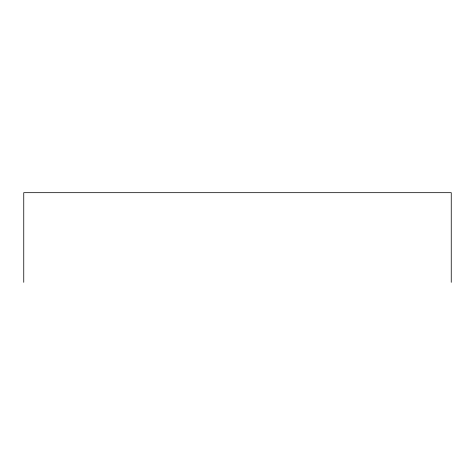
<?xml version="1.0" encoding="UTF-8"?>
<svg xmlns="http://www.w3.org/2000/svg" width="475" height="475" viewBox="0 0 475 475"><rect width="100%" height="100%" fill="white"/><g stroke="black" fill="none" stroke-linecap="round" stroke-linejoin="round"><path stroke-width="0.71" d="M451.25 282.322L451.25 192.678L23.75 192.678L23.75 282.322"/></g></svg>
